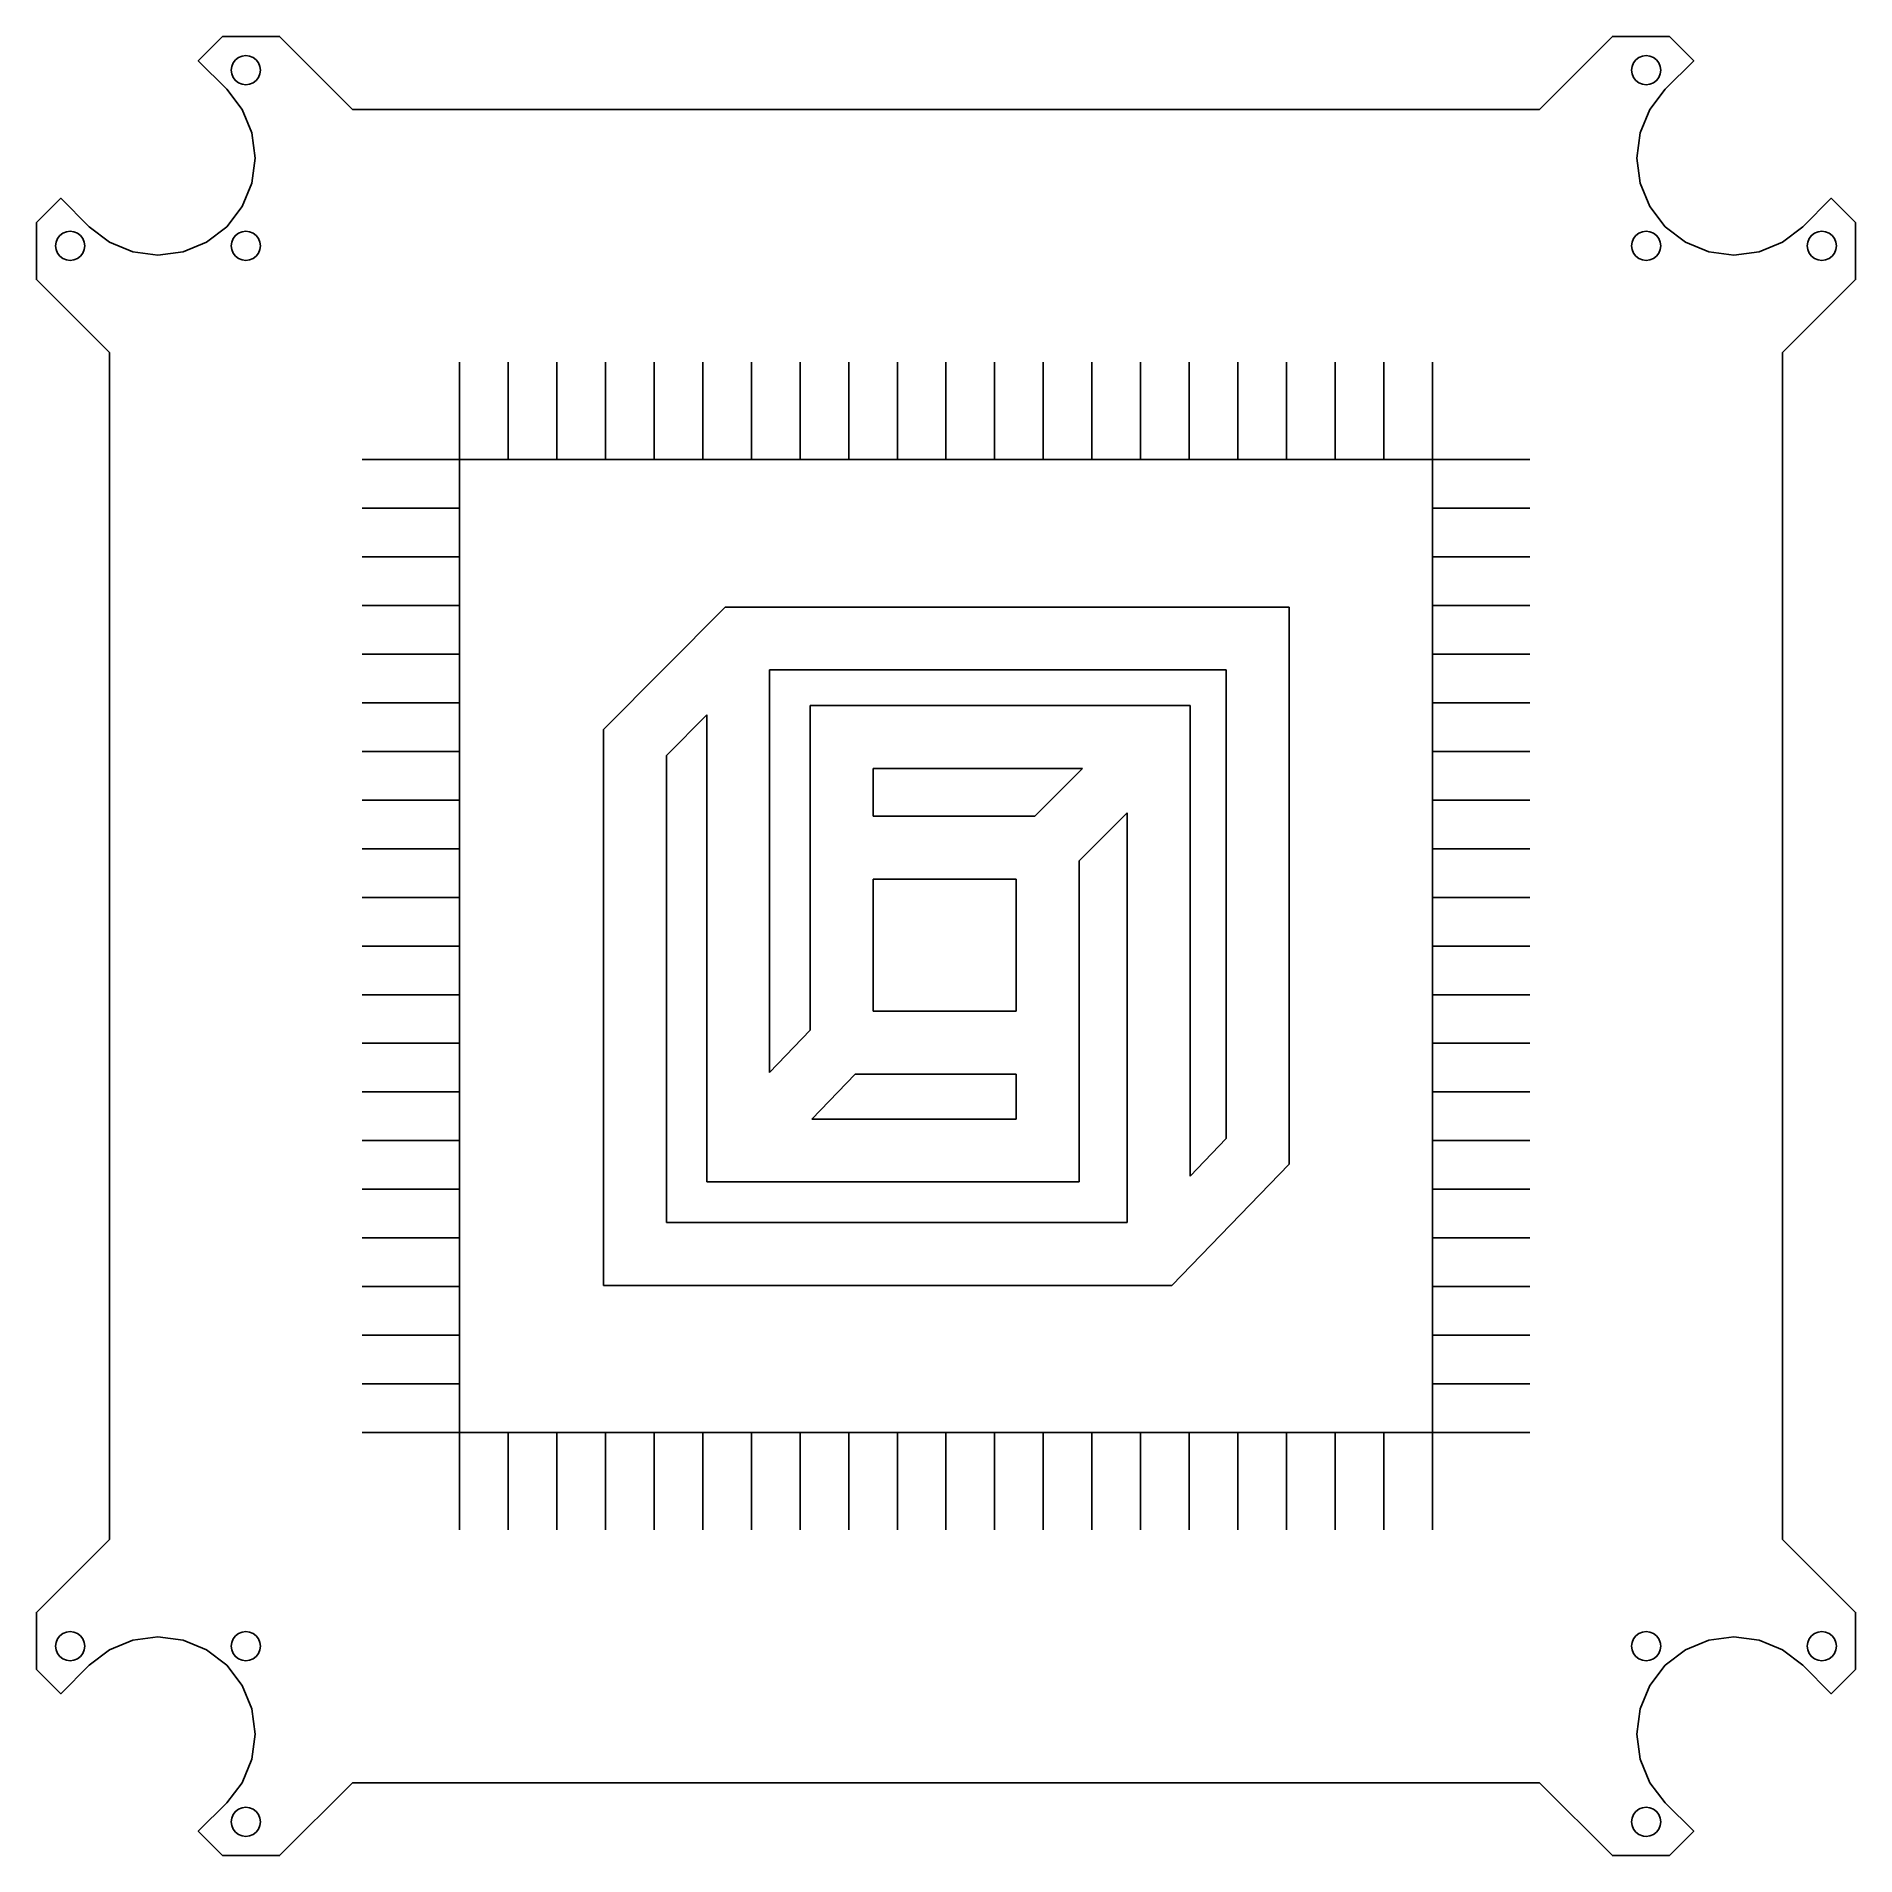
# Model space of a CAD drawing. Header units: metres. Extents: x 2607 to 2981, y -593 to -219.
import ezdxf

# ---------------------------------------------------------------- set-up
doc = ezdxf.new("R2010")
doc.units = ezdxf.units.M

msp = doc.modelspace()

# ---------------------------------------------------------------- linework, layer by layer
at = {"layer": 'COMPONENT2'}
for p, q in [((2748.33, -336.46, 0), (2723.37, -361.63, 0)), ((2864.33, -336.46, 0), (2748.33, -336.46, 0)), ((2864.33, -450.97, 0), (2864.33, -336.46, 0)), ((2757.5, -432.11, 0), (2757.5, -349.39, 0)), ((2757.5, -349.39, 0), (2851.39, -349.39, 0)), ((2851.39, -349.39, 0), (2851.39, -445.74, 0)), ((2736.31, -366.95, 0), (2744.56, -358.63, 0)), ((2744.56, -358.63, 0), (2744.56, -454.65, 0)), ((2843.93, -356.68, 0), (2765.84, -356.68, 0)), ((2765.84, -356.68, 0), (2765.84, -423.42, 0)), ((2843.93, -453.46, 0), (2843.93, -356.68, 0)), ((2723.37, -361.63, 0), (2723.37, -475.92, 0)), ((2736.31, -462.99, 0), (2736.31, -366.95, 0)), ((2778.78, -379.45, 0), (2778.78, -369.62, 0)), ((2778.78, -369.62, 0), (2821.85, -369.62, 0)), ((2821.85, -369.62, 0), (2812.01, -379.45, 0)), ((2812.01, -379.45, 0), (2778.78, -379.45, 0)), ((2821.16, -388.6, 0), (2831, -378.76, 0)), ((2831, -378.76, 0), (2831, -462.99, 0)), ((2821.16, -419.55, 0), (2821.16, -388.6, 0)), ((2778.78, -419.55, 0), (2778.78, -392.39, 0)), ((2778.78, -392.39, 0), (2808.22, -392.39, 0)), ((2808.22, -392.39, 0), (2808.22, -419.55, 0)), ((2808.22, -419.55, 0), (2778.78, -419.55, 0)), ((2821.16, -426.02, 0), (2821.16, -419.55, 0)), ((2765.84, -423.42, 0), (2757.5, -432.11, 0)), ((2821.16, -454.65, 0), (2821.16, -426.02, 0)), ((2766.21, -441.71, 0), (2775.07, -432.49, 0)), ((2775.07, -432.49, 0), (2808.22, -432.49, 0)), ((2808.22, -432.49, 0), (2808.22, -441.71, 0)), ((2808.22, -441.71, 0), (2766.21, -441.71, 0)), ((2851.39, -445.74, 0), (2843.93, -453.46, 0)), ((2840.21, -475.92, 0), (2864.33, -450.97, 0)), ((2744.56, -454.65, 0), (2821.16, -454.65, 0)), ((2831, -462.99, 0), (2736.31, -462.99, 0)), ((2723.37, -475.92, 0), (2840.21, -475.92, 0))]:
    msp.add_line(p, q, dxfattribs=at)
at = {"layer": 'GROUP0'}
for p, q in [((2673.76, -306.14, 0), (2693.76, -306.14, 0)), ((2893.76, -306.14, 0), (2913.76, -306.14, 0)), ((2673.76, -316.14, 0), (2693.76, -316.14, 0)), ((2893.76, -316.14, 0), (2913.76, -316.14, 0)), ((2673.76, -326.14, 0), (2693.76, -326.14, 0)), ((2893.76, -326.14, 0), (2913.76, -326.14, 0)), ((2673.76, -336.14, 0), (2693.76, -336.14, 0)), ((2893.76, -336.14, 0), (2913.76, -336.14, 0)), ((2673.76, -346.14, 0), (2693.76, -346.14, 0)), ((2893.76, -346.14, 0), (2913.76, -346.14, 0)), ((2673.76, -356.14, 0), (2693.76, -356.14, 0)), ((2893.76, -356.14, 0), (2913.76, -356.14, 0)), ((2673.76, -366.14, 0), (2693.76, -366.14, 0)), ((2893.76, -366.14, 0), (2913.76, -366.14, 0)), ((2673.76, -376.14, 0), (2693.76, -376.14, 0)), ((2893.76, -376.14, 0), (2913.76, -376.14, 0)), ((2673.76, -386.14, 0), (2693.76, -386.14, 0)), ((2893.76, -386.14, 0), (2913.76, -386.14, 0)), ((2673.76, -396.14, 0), (2693.76, -396.14, 0)), ((2893.76, -396.14, 0), (2913.76, -396.14, 0)), ((2673.76, -406.14, 0), (2693.76, -406.14, 0)), ((2893.76, -406.14, 0), (2913.76, -406.14, 0)), ((2673.76, -416.14, 0), (2693.76, -416.14, 0)), ((2893.76, -416.14, 0), (2913.76, -416.14, 0)), ((2673.76, -426.14, 0), (2693.76, -426.14, 0)), ((2893.76, -426.14, 0), (2913.76, -426.14, 0)), ((2673.76, -436.14, 0), (2693.76, -436.14, 0)), ((2893.76, -436.14, 0), (2913.76, -436.14, 0)), ((2673.76, -446.14, 0), (2693.76, -446.14, 0)), ((2893.76, -446.14, 0), (2913.76, -446.14, 0)), ((2673.76, -456.14, 0), (2693.76, -456.14, 0)), ((2893.76, -456.14, 0), (2913.76, -456.14, 0)), ((2673.76, -466.14, 0), (2693.76, -466.14, 0)), ((2893.76, -466.14, 0), (2913.76, -466.14, 0)), ((2673.76, -476.14, 0), (2693.76, -476.14, 0)), ((2893.76, -476.14, 0), (2913.76, -476.14, 0)), ((2673.76, -486.14, 0), (2693.76, -486.14, 0)), ((2893.76, -486.14, 0), (2913.76, -486.14, 0)), ((2673.76, -496.14, 0), (2693.76, -496.14, 0)), ((2893.76, -496.14, 0), (2913.76, -496.14, 0)), ((2673.76, -506.14, 0), (2693.76, -506.14, 0)), ((2893.76, -506.14, 0), (2913.76, -506.14, 0))]:
    msp.add_line(p, q, dxfattribs=at)
at = {"layer": 'GROUP1'}
for p, q in [((2693.76, -306.14, 0), (2693.76, -286.14, 0)), ((2703.76, -306.14, 0), (2703.76, -286.14, 0)), ((2713.76, -306.14, 0), (2713.76, -286.14, 0)), ((2723.76, -306.14, 0), (2723.76, -286.14, 0)), ((2733.76, -306.14, 0), (2733.76, -286.14, 0)), ((2743.76, -306.14, 0), (2743.76, -286.14, 0)), ((2753.76, -306.14, 0), (2753.76, -286.14, 0)), ((2763.76, -306.14, 0), (2763.76, -286.14, 0)), ((2773.76, -306.14, 0), (2773.76, -286.14, 0)), ((2783.76, -306.14, 0), (2783.76, -286.14, 0)), ((2793.76, -306.14, 0), (2793.76, -286.14, 0)), ((2803.76, -306.14, 0), (2803.76, -286.14, 0)), ((2813.76, -306.14, 0), (2813.76, -286.14, 0)), ((2823.76, -306.14, 0), (2823.76, -286.14, 0)), ((2833.76, -306.14, 0), (2833.76, -286.14, 0)), ((2843.76, -306.14, 0), (2843.76, -286.14, 0)), ((2853.76, -306.14, 0), (2853.76, -286.14, 0)), ((2863.76, -306.14, 0), (2863.76, -286.14, 0)), ((2873.76, -306.14, 0), (2873.76, -286.14, 0)), ((2883.76, -306.14, 0), (2883.76, -286.14, 0)), ((2893.76, -306.14, 0), (2893.76, -286.14, 0)), ((2693.76, -526.14, 0), (2693.76, -506.14, 0)), ((2703.76, -526.14, 0), (2703.76, -506.14, 0)), ((2713.76, -526.14, 0), (2713.76, -506.14, 0)), ((2723.76, -526.14, 0), (2723.76, -506.14, 0)), ((2733.76, -526.14, 0), (2733.76, -506.14, 0)), ((2743.76, -526.14, 0), (2743.76, -506.14, 0)), ((2753.76, -526.14, 0), (2753.76, -506.14, 0)), ((2763.76, -526.14, 0), (2763.76, -506.14, 0)), ((2773.76, -526.14, 0), (2773.76, -506.14, 0)), ((2783.76, -526.14, 0), (2783.76, -506.14, 0)), ((2793.76, -526.14, 0), (2793.76, -506.14, 0)), ((2803.76, -526.14, 0), (2803.76, -506.14, 0)), ((2813.76, -526.14, 0), (2813.76, -506.14, 0)), ((2823.76, -526.14, 0), (2823.76, -506.14, 0)), ((2833.76, -526.14, 0), (2833.76, -506.14, 0)), ((2843.76, -526.14, 0), (2843.76, -506.14, 0)), ((2853.76, -526.14, 0), (2853.76, -506.14, 0)), ((2863.76, -526.14, 0), (2863.76, -506.14, 0)), ((2873.76, -526.14, 0), (2873.76, -506.14, 0)), ((2883.76, -526.14, 0), (2883.76, -506.14, 0)), ((2893.76, -526.14, 0), (2893.76, -506.14, 0))]:
    msp.add_line(p, q, dxfattribs=at)
at = {"layer": 'Layer0'}
for points in [[(2980.76, -554.85, 0), (2980.76, -543.14, 0), (2965.76, -528.14, 0), (2965.76, -284.14, 0), (2980.76, -269.14, 0), (2980.76, -257.42, 0), (2975.76, -252.42, 0), (2969.9, -258.28, 0), (2965.76, -261.46, 0), (2960.94, -263.45, 0), (2955.76, -264.14, 0), (2950.59, -263.45, 0), (2945.76, -261.46, 0), (2941.62, -258.28, 0), (2938.44, -254.14, 0), (2936.44, -249.31, 0), (2935.76, -244.14, 0), (2936.44, -238.96, 0), (2938.44, -234.14, 0), (2941.62, -229.99, 0), (2947.48, -224.14, 0), (2942.48, -219.14, 0), (2930.76, -219.14, 0), (2915.76, -234.14, 0), (2671.76, -234.14, 0), (2656.76, -219.14, 0), (2645.05, -219.14, 0), (2640.05, -224.14, 0), (2645.9, -229.99, 0), (2649.08, -234.14, 0), (2651.08, -238.96, 0), (2651.76, -244.14, 0), (2651.08, -249.31, 0), (2649.08, -254.14, 0), (2645.9, -258.28, 0), (2641.76, -261.46, 0), (2636.94, -263.45, 0), (2631.76, -264.14, 0), (2626.59, -263.45, 0), (2621.76, -261.46, 0), (2617.62, -258.28, 0), (2611.76, -252.42, 0), (2606.76, -257.42, 0), (2606.76, -269.14, 0), (2621.76, -284.14, 0), (2621.76, -528.14, 0), (2606.76, -543.14, 0), (2606.76, -554.85, 0), (2611.76, -559.85, 0), (2617.62, -553.99, 0), (2621.76, -550.81, 0), (2626.59, -548.82, 0), (2631.76, -548.14, 0), (2636.94, -548.82, 0), (2641.76, -550.81, 0), (2645.9, -553.99, 0), (2649.08, -558.14, 0), (2651.08, -562.96, 0), (2651.76, -568.14, 0), (2651.08, -573.31, 0), (2649.08, -578.14, 0), (2645.9, -582.28, 0), (2640.05, -588.14, 0), (2645.05, -593.14, 0), (2656.76, -593.14, 0), (2671.76, -578.14, 0), (2915.76, -578.14, 0), (2930.76, -593.14, 0), (2942.48, -593.14, 0), (2947.48, -588.14, 0), (2941.62, -582.28, 0), (2938.44, -578.14, 0), (2936.44, -573.31, 0), (2935.76, -568.14, 0), (2936.44, -562.96, 0), (2938.44, -558.14, 0), (2941.62, -553.99, 0), (2945.76, -550.81, 0), (2948.61, -549.64, 0), (2950.59, -548.82, 0), (2955.76, -548.14, 0), (2960.94, -548.82, 0), (2962.92, -549.64, 0), (2965.76, -550.81, 0), (2969.9, -553.99, 0), (2975.76, -559.85, 0), (2980.76, -554.85, 0)], [(2651.93, -223.96, 0), (2652.41, -224.59, 0), (2652.71, -225.31, 0), (2652.81, -226.09, 0), (2652.71, -226.86, 0), (2652.41, -227.59, 0), (2651.93, -228.21, 0), (2651.31, -228.68, 0), (2650.59, -228.98, 0), (2649.81, -229.09, 0), (2649.04, -228.98, 0), (2648.31, -228.68, 0), (2647.69, -228.21, 0), (2647.21, -227.59, 0), (2646.91, -226.86, 0), (2646.81, -226.09, 0), (2646.91, -225.31, 0), (2647.21, -224.59, 0), (2647.69, -223.96, 0), (2648.31, -223.49, 0), (2649.04, -223.19, 0), (2649.81, -223.09, 0), (2650.59, -223.19, 0), (2651.31, -223.49, 0), (2651.93, -223.96, 0)], [(2939.21, -223.49, 0), (2939.83, -223.96, 0), (2940.31, -224.59, 0), (2940.61, -225.31, 0), (2940.71, -226.09, 0), (2940.61, -226.86, 0), (2940.31, -227.59, 0), (2939.83, -228.21, 0), (2939.21, -228.68, 0), (2938.49, -228.98, 0), (2937.71, -229.09, 0), (2936.94, -228.98, 0), (2936.21, -228.68, 0), (2935.59, -228.21, 0), (2935.11, -227.59, 0), (2934.81, -226.86, 0), (2934.71, -226.09, 0), (2934.81, -225.31, 0), (2935.11, -224.59, 0), (2935.59, -223.96, 0), (2936.21, -223.49, 0), (2936.94, -223.19, 0), (2937.71, -223.09, 0), (2938.49, -223.19, 0), (2939.21, -223.49, 0)], [(2611.11, -263.69, 0), (2610.81, -262.96, 0), (2610.71, -262.19, 0), (2610.81, -261.41, 0), (2611.11, -260.69, 0), (2611.59, -260.06, 0), (2612.21, -259.59, 0), (2612.94, -259.29, 0), (2613.71, -259.19, 0), (2614.49, -259.29, 0), (2615.21, -259.59, 0), (2615.83, -260.06, 0), (2616.31, -260.69, 0), (2616.61, -261.41, 0), (2616.71, -262.19, 0), (2616.61, -262.96, 0), (2616.31, -263.69, 0), (2615.83, -264.31, 0), (2615.21, -264.78, 0), (2614.49, -265.08, 0), (2613.71, -265.19, 0), (2612.94, -265.08, 0), (2612.21, -264.78, 0), (2611.59, -264.31, 0), (2611.11, -263.69, 0)], [(2649.81, -265.19, 0), (2649.04, -265.08, 0), (2648.31, -264.78, 0), (2647.69, -264.31, 0), (2647.21, -263.69, 0), (2646.91, -262.96, 0), (2646.81, -262.19, 0), (2646.91, -261.41, 0), (2647.21, -260.69, 0), (2647.69, -260.06, 0), (2648.31, -259.59, 0), (2649.04, -259.29, 0), (2649.81, -259.19, 0), (2650.59, -259.29, 0), (2651.31, -259.59, 0), (2651.93, -260.06, 0), (2652.41, -260.69, 0), (2652.71, -261.41, 0), (2652.81, -262.19, 0), (2652.71, -262.96, 0), (2652.41, -263.69, 0), (2651.93, -264.31, 0), (2651.31, -264.78, 0), (2650.59, -265.08, 0), (2649.81, -265.19, 0)], [(2937.71, -259.19, 0), (2938.49, -259.29, 0), (2939.21, -259.59, 0), (2939.83, -260.06, 0), (2940.31, -260.69, 0), (2940.61, -261.41, 0), (2940.71, -262.19, 0), (2940.61, -262.96, 0), (2940.31, -263.69, 0), (2939.83, -264.31, 0), (2939.21, -264.78, 0), (2938.49, -265.08, 0), (2937.71, -265.19, 0), (2936.94, -265.08, 0), (2936.21, -264.78, 0), (2935.59, -264.31, 0), (2935.11, -263.69, 0), (2934.81, -262.96, 0), (2934.71, -262.19, 0), (2934.81, -261.41, 0), (2935.11, -260.69, 0), (2935.59, -260.06, 0), (2936.21, -259.59, 0), (2936.94, -259.29, 0), (2937.71, -259.19, 0)], [(2973.04, -259.29, 0), (2973.81, -259.19, 0), (2974.59, -259.29, 0), (2975.31, -259.59, 0), (2975.93, -260.06, 0), (2976.41, -260.69, 0), (2976.71, -261.41, 0), (2976.81, -262.19, 0), (2976.71, -262.96, 0), (2976.41, -263.69, 0), (2975.93, -264.31, 0), (2975.31, -264.78, 0), (2974.59, -265.08, 0), (2973.81, -265.19, 0), (2973.04, -265.08, 0), (2972.31, -264.78, 0), (2971.69, -264.31, 0), (2971.21, -263.69, 0), (2970.91, -262.96, 0), (2970.81, -262.19, 0), (2970.91, -261.41, 0), (2971.21, -260.69, 0), (2971.69, -260.06, 0), (2972.31, -259.59, 0), (2973.04, -259.29, 0)], [(2893.76, -306.14, 0), (2893.76, -506.14, 0), (2693.76, -506.14, 0), (2693.76, -306.14, 0), (2893.76, -306.14, 0)], [(2893.76, -506.14, 0), (2893.76, -306.14, 0), (2693.76, -306.14, 0), (2693.76, -506.14, 0), (2893.76, -506.14, 0)], [(2611.59, -552.21, 0), (2611.11, -551.59, 0), (2610.81, -550.86, 0), (2610.71, -550.09, 0), (2610.81, -549.31, 0), (2611.11, -548.59, 0), (2611.59, -547.96, 0), (2612.21, -547.49, 0), (2612.94, -547.19, 0), (2613.71, -547.09, 0), (2614.49, -547.19, 0), (2615.21, -547.49, 0), (2615.83, -547.96, 0), (2616.31, -548.59, 0), (2616.61, -549.31, 0), (2616.71, -550.09, 0), (2616.61, -550.86, 0), (2616.31, -551.59, 0), (2615.83, -552.21, 0), (2615.21, -552.68, 0), (2614.49, -552.98, 0), (2613.71, -553.09, 0), (2612.94, -552.98, 0), (2612.21, -552.68, 0), (2611.59, -552.21, 0)], [(2646.91, -549.31, 0), (2647.21, -548.59, 0), (2647.69, -547.96, 0), (2648.31, -547.49, 0), (2649.04, -547.19, 0), (2649.81, -547.09, 0), (2650.59, -547.19, 0), (2651.31, -547.49, 0), (2651.93, -547.96, 0), (2652.41, -548.59, 0), (2652.71, -549.31, 0), (2652.81, -550.09, 0), (2652.71, -550.86, 0), (2652.41, -551.59, 0), (2651.93, -552.21, 0), (2651.31, -552.68, 0), (2650.59, -552.98, 0), (2649.81, -553.09, 0), (2649.04, -552.98, 0), (2648.31, -552.68, 0), (2647.69, -552.21, 0), (2647.21, -551.59, 0), (2646.91, -550.86, 0), (2646.81, -550.09, 0), (2646.91, -549.31, 0)], [(2934.77, -549.64, 0), (2934.81, -549.31, 0), (2935.11, -548.59, 0), (2935.59, -547.96, 0), (2936.21, -547.49, 0), (2936.94, -547.19, 0), (2937.71, -547.09, 0), (2938.49, -547.19, 0), (2939.21, -547.49, 0), (2939.83, -547.96, 0), (2940.31, -548.59, 0), (2940.61, -549.31, 0), (2940.62, -549.39, 0), (2940.65, -549.64, 0), (2940.71, -550.09, 0), (2940.61, -550.86, 0), (2940.31, -551.59, 0), (2939.83, -552.21, 0), (2939.21, -552.68, 0), (2938.49, -552.98, 0), (2937.71, -553.09, 0), (2936.94, -552.98, 0), (2936.21, -552.68, 0), (2935.59, -552.21, 0), (2935.11, -551.59, 0), (2934.81, -550.86, 0), (2934.71, -550.09, 0), (2934.77, -549.64, 0)], [(2976.71, -549.31, 0), (2976.75, -549.64, 0), (2976.81, -550.09, 0), (2976.71, -550.86, 0), (2976.41, -551.59, 0), (2975.93, -552.21, 0), (2975.31, -552.68, 0), (2974.59, -552.98, 0), (2973.81, -553.09, 0), (2973.04, -552.98, 0), (2972.31, -552.68, 0), (2971.69, -552.21, 0), (2971.21, -551.59, 0), (2970.91, -550.86, 0), (2970.81, -550.09, 0), (2970.87, -549.64, 0), (2970.91, -549.31, 0), (2971.21, -548.59, 0), (2971.69, -547.96, 0), (2972.31, -547.49, 0), (2973.04, -547.19, 0), (2973.81, -547.09, 0), (2974.59, -547.19, 0), (2975.31, -547.49, 0), (2975.93, -547.96, 0), (2976.41, -548.59, 0), (2976.71, -549.31, 0)], [(2652.41, -587.69, 0), (2651.93, -588.31, 0), (2651.31, -588.78, 0), (2650.59, -589.08, 0), (2649.81, -589.19, 0), (2649.04, -589.08, 0), (2648.31, -588.78, 0), (2647.69, -588.31, 0), (2647.21, -587.69, 0), (2646.91, -586.96, 0), (2646.81, -586.19, 0), (2646.91, -585.41, 0), (2647.21, -584.69, 0), (2647.69, -584.06, 0), (2648.31, -583.59, 0), (2649.04, -583.29, 0), (2649.81, -583.19, 0), (2650.59, -583.29, 0), (2651.31, -583.59, 0), (2651.93, -584.06, 0), (2652.41, -584.69, 0), (2652.71, -585.41, 0), (2652.81, -586.19, 0), (2652.71, -586.96, 0), (2652.41, -587.69, 0)], [(2936.21, -583.59, 0), (2936.46, -583.48, 0), (2936.94, -583.29, 0), (2937.71, -583.19, 0), (2938.49, -583.29, 0), (2939.21, -583.59, 0), (2939.83, -584.06, 0), (2940.31, -584.69, 0), (2940.61, -585.41, 0), (2940.71, -586.19, 0), (2940.61, -586.96, 0), (2940.31, -587.69, 0), (2939.83, -588.31, 0), (2939.21, -588.78, 0), (2938.49, -589.08, 0), (2937.71, -589.19, 0), (2937.15, -589.11, 0), (2936.94, -589.08, 0), (2936.21, -588.78, 0), (2935.59, -588.31, 0), (2935.11, -587.69, 0), (2934.81, -586.96, 0), (2934.71, -586.19, 0), (2934.81, -585.41, 0), (2935.11, -584.69, 0), (2935.59, -584.06, 0), (2936.21, -583.59, 0)]]:
    msp.add_polyline3d(points, dxfattribs=at)

doc.saveas('drawing.dxf')
